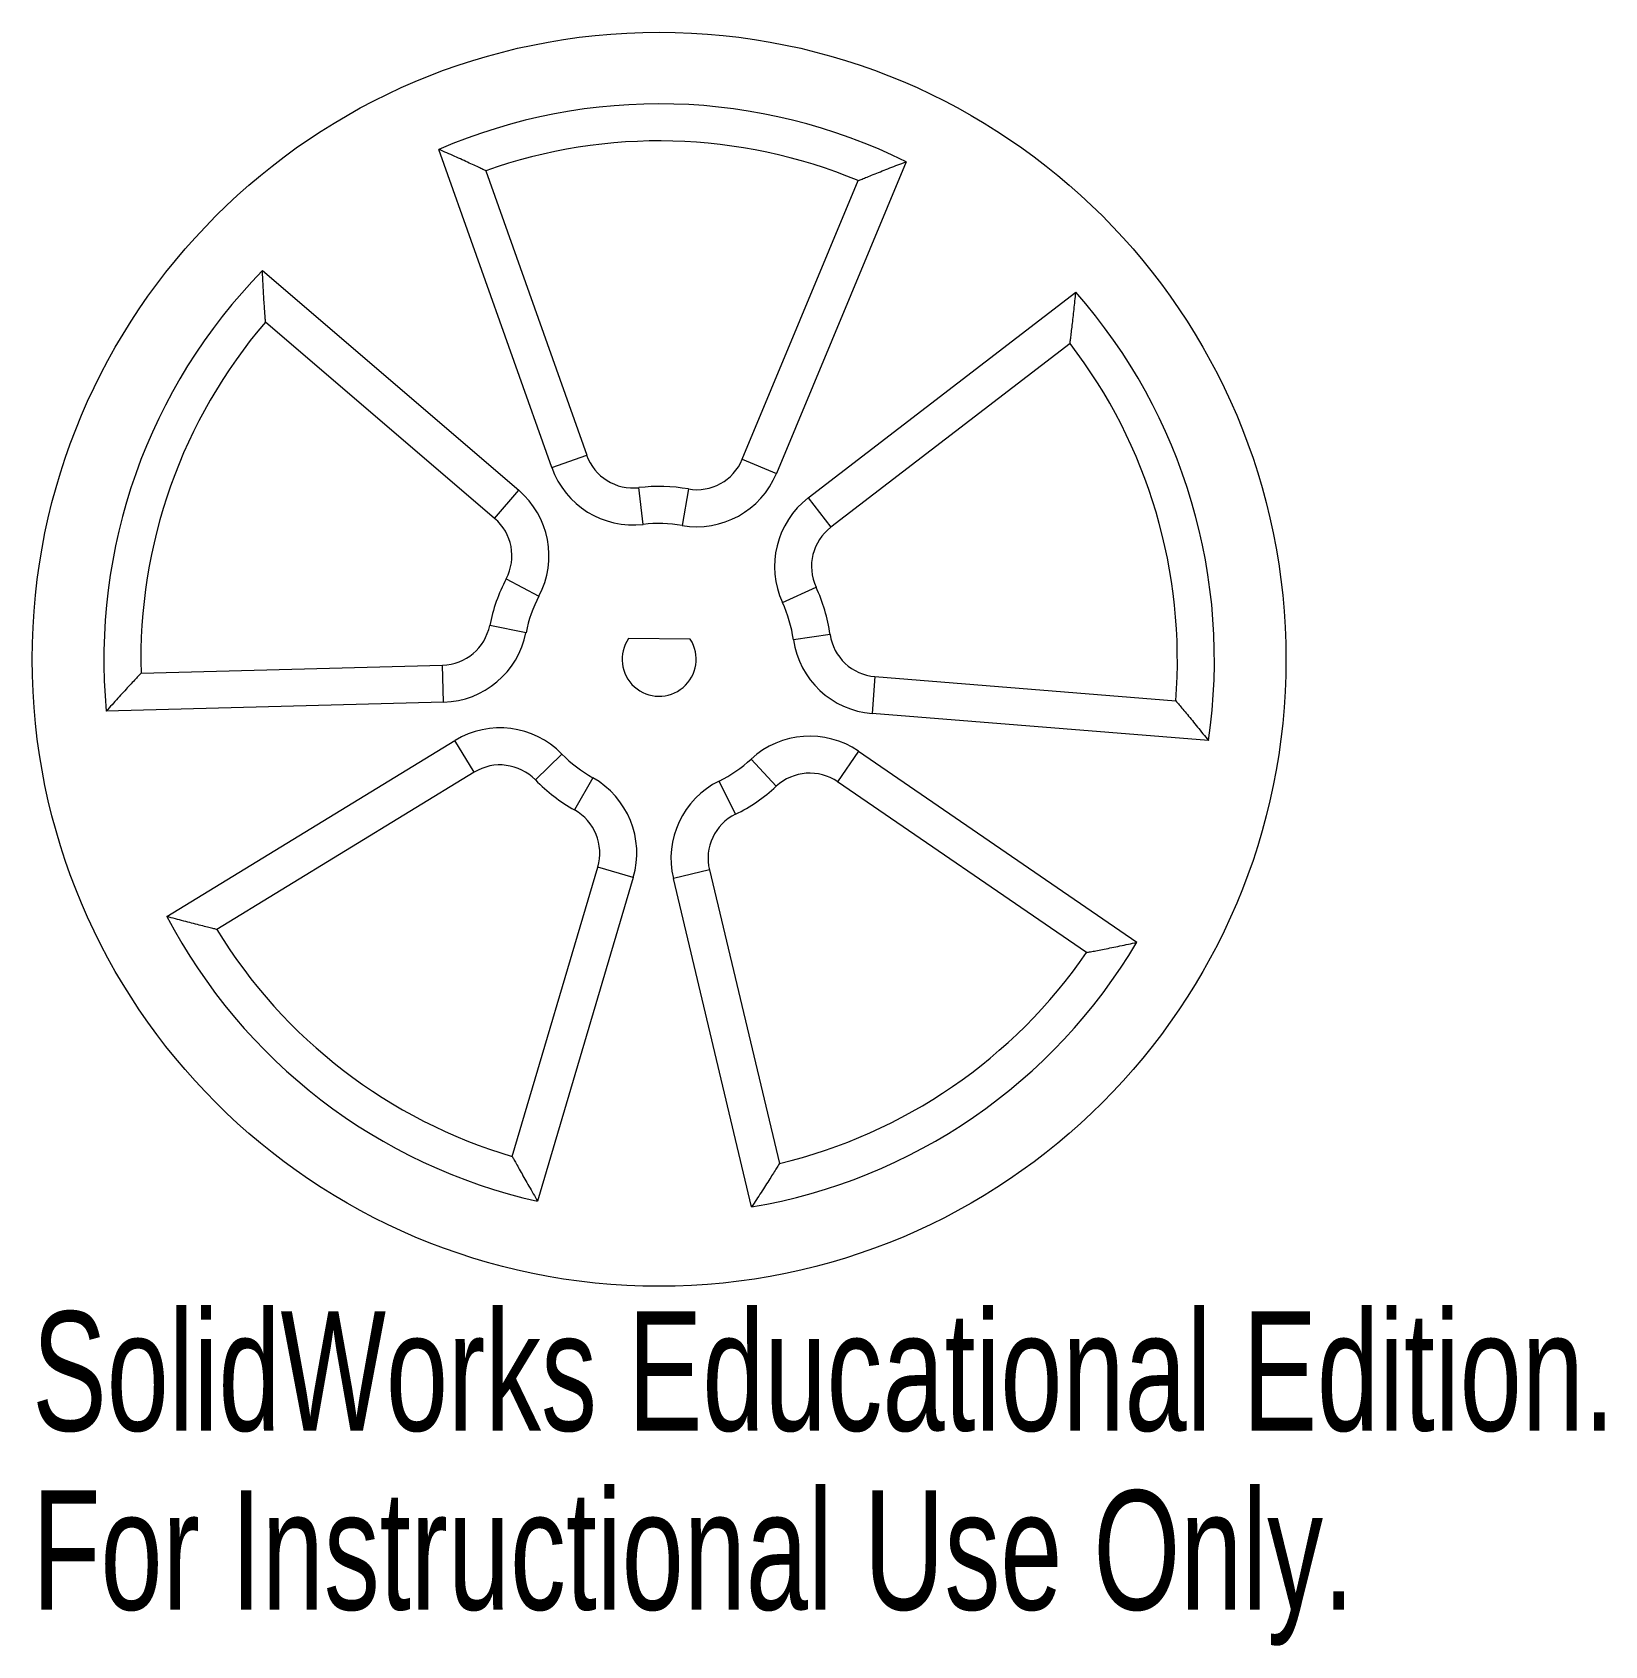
# Model space of a CAD drawing. Header units: millimetres. Extents: x -25.4 to 38.3, y -40 to 25.4.
import ezdxf

# ---------------------------------------------------------------- set-up
doc = ezdxf.new("R2010")
doc.units = ezdxf.units.MM
doc.styles.add('SLDTEXTSTYLE0', font='TXT', dxfattribs={"width": 0.7})

msp = doc.modelspace()

# ---------------------------------------------------------------- linework, layer by layer
at = {"color": 7, "linetype": 'Continuous', "lineweight": 15}
for p, q in [((-4.349, 7.768), (-8.924, 20.655)), ((-7.025, 19.79), (-2.935, 8.269)), ((10.007, 20.152), (4.755, 7.526)), ((3.37, 8.102), (8.065, 19.389)), ((-16.073, 15.745), (-5.688, 6.848)), ((6.044, 6.537), (16.886, 14.87)), ((-6.664, 5.709), (-15.948, 13.662)), ((16.651, 12.797), (6.958, 5.347)), ((-4.349, 7.768), (-2.935, 8.269)), ((3.37, 8.102), (4.755, 7.526)), ((-6.664, 5.709), (-5.688, 6.848)), ((-0.642, 5.462), (-0.817, 6.952)), ((1.185, 6.899), (0.931, 5.421)), ((6.044, 6.537), (6.958, 5.347)), ((-6.195, 3.259), (-4.868, 2.561)), ((4.997, 2.299), (6.359, 2.926)), ((-5.393, 1.077), (-6.864, 1.371)), ((1.263, 0.809), (-1.239, 0.845)), ((6.927, 1.005), (5.443, 0.79)), ((-20.992, -0.566), (-8.772, -0.236)), ((-8.731, -1.736), (-8.772, -0.236)), ((8.747, -0.702), (8.627, -2.197)), ((8.747, -0.702), (20.933, -1.679)), ((-8.731, -1.736), (-22.401, -2.104)), ((22.258, -3.29), (8.627, -2.197)), ((-19.941, -10.421), (-8.271, -3.294)), ((-7.489, -4.574), (-8.271, -3.294)), ((-5.014, -4.885), (-3.939, -3.838)), ((8.084, -3.728), (7.235, -4.965)), ((8.084, -3.728), (19.36, -11.465)), ((-7.489, -4.574), (-17.922, -10.946)), ((3.73, -4.042), (4.747, -5.144)), ((-2.691, -4.797), (-3.425, -6.105)), ((3.096, -6.278), (2.433, -4.933)), ((17.316, -11.881), (7.235, -4.965)), ((-5.949, -20.14), (-2.486, -8.416)), ((-1.047, -8.84), (-2.486, -8.416)), ((-1.047, -8.84), (-4.921, -21.955)), ((2.036, -8.536), (0.577, -8.884)), ((3.749, -22.185), (0.577, -8.884)), ((2.036, -8.536), (4.872, -20.427))]:
    msp.add_line(p, q, dxfattribs=at)
msp.add_circle((0, 0), 25.4, dxfattribs=at)
for centre, radius, start, end in [((0, 0), 22.5, 63.59175, 113.36634), ((0, 0), 21, 67.41431, 109.54379), ((0, 0), 22.5, 135.59175, 185.36634), ((0, 0), 22.5, 351.59175, 41.36634), ((0, 0), 21, 139.41431, 181.54379), ((0, 0), 21, 355.41431, 37.54379), ((-1.051, 8.938), 2, 199.54379, 276.7042), ((1.524, 8.87), 2, 260.2539, 337.41431), ((-1.051, 8.938), 3.5, 199.54379, 276.7042), ((1.524, 8.87), 3.5, 260.2539, 337.41431), ((-7.965, 4.19), 3.5, 332.2539, 49.41431), ((0, 0), 7, 80.2539, 96.7042), ((8.176, 3.761), 3.5, 127.54379, 204.7042), ((-7.965, 4.19), 2, 332.2539, 49.41431), ((0, 0), 5.5, 80.2539, 96.7042), ((8.176, 3.761), 2, 127.54379, 204.7042), ((0, 0), 7, 152.2539, 168.7042), ((0, 0), 7, 8.2539, 24.7042), ((0, 0), 5.5, 152.2539, 168.7042), ((0, 0), 5.5, 8.2539, 24.7042), ((-8.826, 1.763), 2, 271.54379, 348.7042), ((-8.826, 1.763), 3.5, 271.54379, 348.7042), ((0, 0), 1.5, 145.70451, 32.61718), ((8.907, 1.292), 3.5, 188.2539, 265.41431), ((8.907, 1.292), 2, 188.2539, 265.41431), ((-6.446, -6.281), 3.5, 44.2539, 121.41431), ((6.104, -6.614), 3.5, 55.54379, 132.7042), ((0, 0), 5.5, 224.2539, 240.7042), ((-6.446, -6.281), 2, 44.2539, 121.41431), ((0, 0), 5.5, 296.2539, 312.7042), ((0, 0), 7, 224.2539, 240.7042), ((-4.404, -7.849), 3.5, 343.54379, 60.7042), ((3.981, -8.072), 3.5, 116.2539, 193.41431), ((0, 0), 7, 296.2539, 312.7042), ((6.104, -6.614), 2, 55.54379, 132.7042), ((-4.404, -7.849), 2, 343.54379, 60.7042), ((3.981, -8.072), 2, 116.2539, 193.41431), ((0, 0), 22.5, 207.59175, 257.36634), ((0, 0), 21, 211.41431, 253.54379), ((0, 0), 22.5, 279.59175, 329.36634), ((0, 0), 21, 283.41431, 325.54379)]:
    msp.add_arc(centre, radius, start, end, dxfattribs=at)
for points in [[(-7.025, 19.79), (-7.025, 19.79), (-7.043, 19.799), (-7.112, 19.831), (-7.161, 19.855), (-7.284, 19.912), (-7.356, 19.947), (-7.514, 20.02), (-7.601, 20.061), (-7.876, 20.187), (-8.074, 20.278), (-8.492, 20.465), (-8.708, 20.561), (-8.924, 20.655)], [(8.065, 19.389), (8.065, 19.389), (8.084, 19.397), (8.154, 19.426), (8.205, 19.447), (8.33, 19.498), (8.404, 19.528), (8.566, 19.593), (8.655, 19.629), (8.936, 19.741), (9.138, 19.821), (9.566, 19.986), (9.787, 20.07), (10.007, 20.152)], [(-15.948, 13.662), (-15.948, 13.662), (-15.95, 13.682), (-15.955, 13.758), (-15.96, 13.813), (-15.969, 13.947), (-15.975, 14.027), (-15.987, 14.201), (-15.994, 14.297), (-16.013, 14.599), (-16.027, 14.816), (-16.051, 15.274), (-16.063, 15.51), (-16.073, 15.745)], [(16.651, 12.797), (16.651, 12.797), (16.653, 12.816), (16.663, 12.892), (16.67, 12.946), (16.687, 13.08), (16.697, 13.16), (16.718, 13.333), (16.73, 13.428), (16.766, 13.729), (16.79, 13.945), (16.839, 14.401), (16.864, 14.636), (16.886, 14.87)], [(-20.992, -0.566), (-20.992, -0.566), (-21.006, -0.58), (-21.058, -0.635), (-21.096, -0.675), (-21.189, -0.774), (-21.243, -0.832), (-21.362, -0.96), (-21.428, -1.03), (-21.633, -1.252), (-21.78, -1.412), (-22.088, -1.752), (-22.245, -1.928), (-22.401, -2.104)], [(20.933, -1.679), (20.933, -1.679), (20.946, -1.694), (20.995, -1.752), (21.03, -1.794), (21.118, -1.897), (21.169, -1.958), (21.281, -2.092), (21.343, -2.165), (21.536, -2.399), (21.674, -2.566), (21.964, -2.922), (22.112, -3.106), (22.258, -3.29)], [(-17.922, -10.946), (-17.922, -10.946), (-17.941, -10.941), (-18.015, -10.923), (-18.068, -10.91), (-18.2, -10.878), (-18.278, -10.859), (-18.447, -10.816), (-18.539, -10.793), (-18.833, -10.718), (-19.043, -10.664), (-19.486, -10.546), (-19.715, -10.484), (-19.941, -10.421)], [(17.316, -11.881), (17.316, -11.881), (17.335, -11.878), (17.41, -11.864), (17.464, -11.854), (17.597, -11.828), (17.676, -11.813), (17.847, -11.78), (17.941, -11.762), (18.238, -11.703), (18.451, -11.659), (18.899, -11.565), (19.13, -11.515), (19.36, -11.465)], [(-5.949, -20.14), (-5.949, -20.14), (-5.939, -20.157), (-5.903, -20.224), (-5.877, -20.272), (-5.812, -20.391), (-5.773, -20.461), (-5.689, -20.613), (-5.642, -20.697), (-5.494, -20.961), (-5.387, -21.151), (-5.159, -21.548), (-5.04, -21.753), (-4.921, -21.955)], [(4.872, -20.427), (4.872, -20.427), (4.861, -20.444), (4.822, -20.509), (4.793, -20.556), (4.721, -20.67), (4.679, -20.738), (4.587, -20.886), (4.536, -20.967), (4.374, -21.223), (4.257, -21.407), (4.008, -21.792), (3.879, -21.989), (3.749, -22.185)]]:
    msp.add_open_spline(points, degree=3, knots=[0, 0, 0, 0, 0.125, 0.125, 0.25, 0.25, 0.375, 0.375, 0.5, 0.5, 0.75, 0.75, 1, 1, 1, 1], dxfattribs=at)

# ---------------------------------------------------------------- texts
at = {"color": 7, "linetype": 'Continuous', "char_height": 4.83362, "attachment_point": 1, "style": 'SLDTEXTSTYLE0'}
for s, insert in [('SolidWorks Educational Edition.', (-25.4, -26.42)), ('For Instructional Use Only.', (-25.4, -33.67))]:
    msp.add_mtext(s, dxfattribs=dict(at, insert=insert))

doc.saveas('drawing.dxf')
